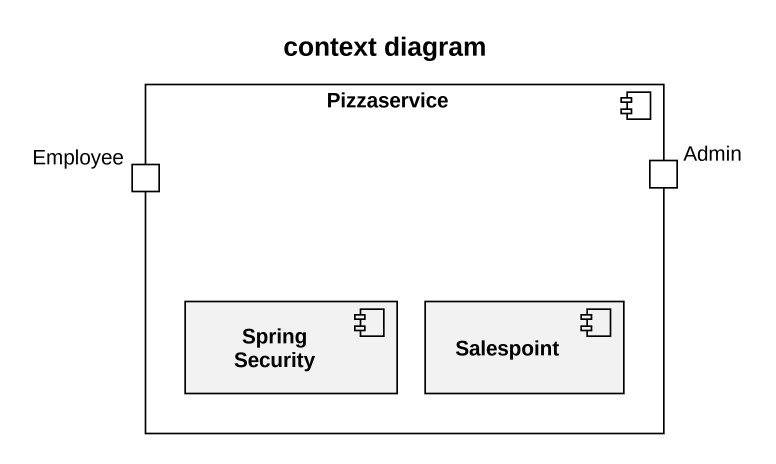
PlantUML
@startuml
title context diagram
component Pizzaservice {
  port Employee
  port Admin
  component "Spring Security" as Spring_Security
  component Salespoint
}
@enduml
